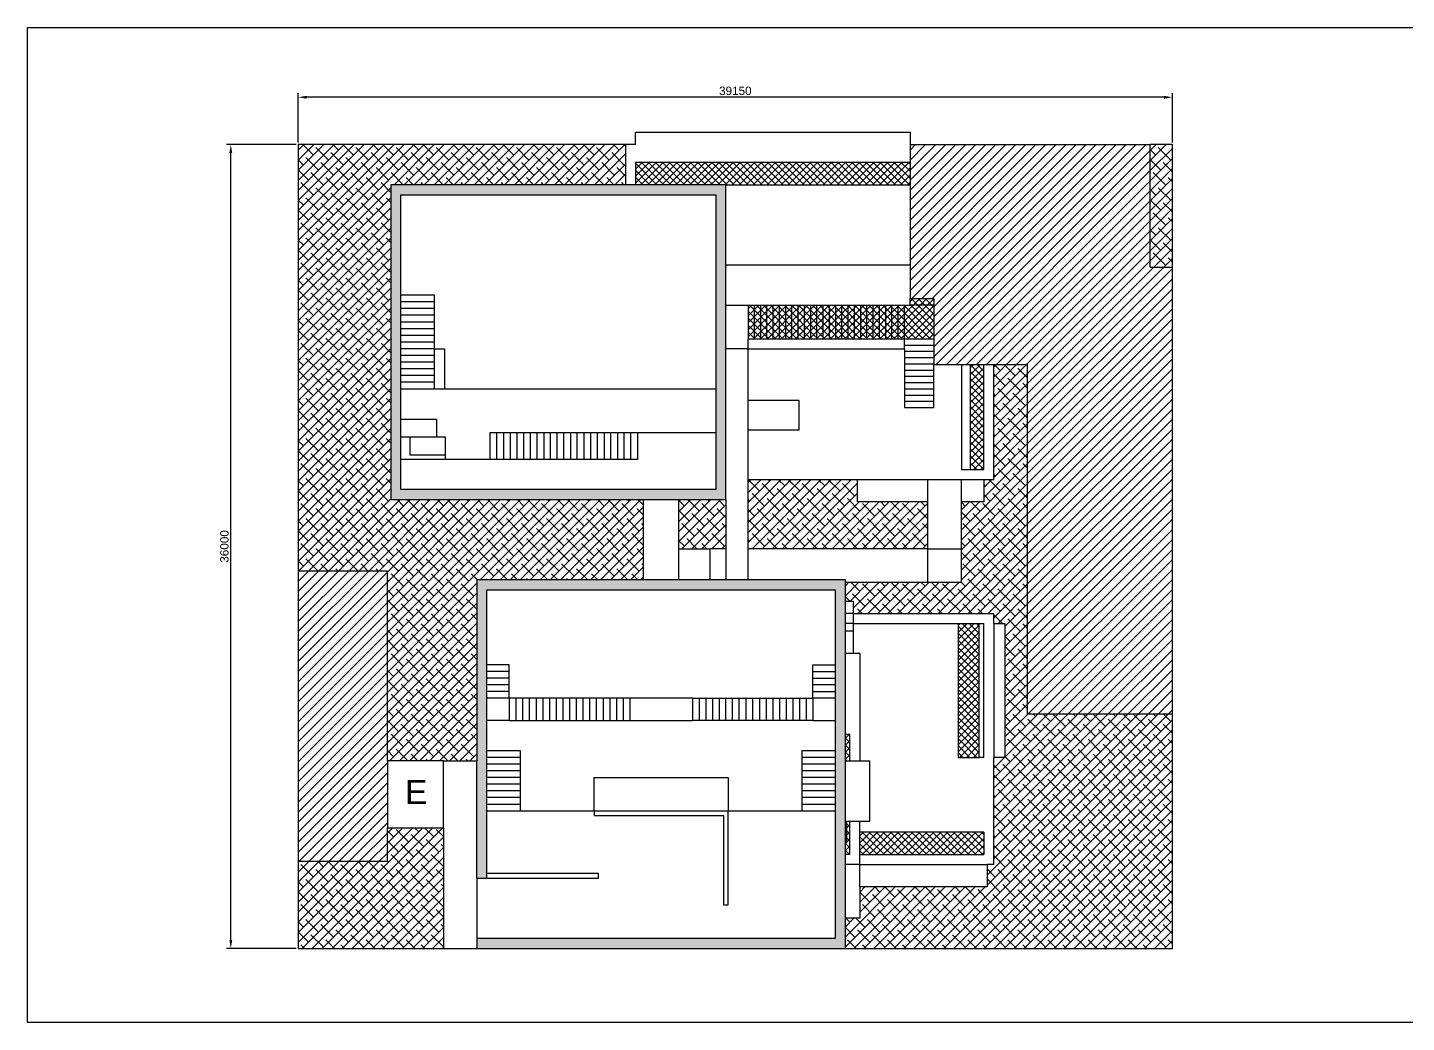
# Model space of a CAD drawing. Header units: millimetres. Extents: x 0 to 126000, y 0 to 44550.
# Drawn here: x 0 to 61740, y 0 to 44550 of the extents above; entities that cross this region are included whole.
import ezdxf

# ---------------------------------------------------------------- set-up
doc = ezdxf.new("R2010")
doc.units = ezdxf.units.MM
for name, color, linetype in [('SectionCutEdges', 7, 'Continuous'), ('개구부 표시', 4, 'Continuous'), ('별도공간 표시', 1, 'Continuous'), ('지면 표시', 85, 'Continuous')]:
    doc.layers.add(name, color=color, linetype=linetype)
doc.styles.get("Standard").update_dxf_attribs({"font": 'arial.ttf'})
doc.dimstyles.new('ISO-25', dxfattribs={"dimscale": 150, "dimtxt": 2.5, "dimasz": 2.5, "dimexe": 1.25, "dimexo": 0.625, "dimtad": 1, "dimtxsty": 'Standard', "dimcen": 2.5, "dimadec": 0, "dimazin": 0, "dimtfac": 1, "dimtmove": 0, "dimatfit": 3, "dimfxl": 1, "dimarcsym": 0})

# ---------------------------------------------------------------- blocks, each defined once
blk = doc.blocks.new('*D14')
at = {"color": 0, "lineweight": -2, "transparency": 16777216}
for p, q in [((12116, 39409), (12116, 41618)), ((50891, 41430), (12491, 41430)), ((51266, 39409), (51266, 41618))]:
    blk.add_line(p, q, dxfattribs=at)
at = {"color": 0, "transparency": 16777216}
for points in [[(12491, 41492), (12491, 41368), (12116, 41430)], [(50891, 41492), (50891, 41368), (51266, 41430)]]:
    blk.add_solid(points, dxfattribs=at)
at = {"layer": 'Defpoints', "color": 0, "transparency": 16777216}
for p in [(12116, 41430), (12116, 39315), (51266, 39315)]:
    blk.add_point(p, dxfattribs=at)
at = {"color": 0, "transparency": 16777216, "insert": (31691, 41715), "char_height": 375, "attachment_point": 5}
blk.add_mtext('39150', dxfattribs=at)
blk = doc.blocks.new('*D15')
at = {"color": 0, "lineweight": -2, "transparency": 16777216}
for p, q in [((12022, 39315), (8913, 39315)), ((9100, 3690), (9100, 38940)), ((12022, 3315), (8913, 3315))]:
    blk.add_line(p, q, dxfattribs=at)
at = {"color": 0, "transparency": 16777216}
for points in [[(9038, 38940), (9163, 38940), (9100, 39315)], [(9038, 3690), (9163, 3690), (9100, 3315)]]:
    blk.add_solid(points, dxfattribs=at)
at = {"layer": 'Defpoints', "color": 0, "transparency": 16777216}
for p in [(9100, 39315), (12116, 39315), (12116, 3315)]:
    blk.add_point(p, dxfattribs=at)
at = {"color": 0, "transparency": 16777216, "insert": (8815, 21315), "char_height": 375, "attachment_point": 5, "rotation": 90}
blk.add_mtext('36000', dxfattribs=at)

msp = doc.modelspace()

# ---------------------------------------------------------------- hatches: boundary and pattern name
h = msp.add_hatch(color=256)
h.dxf.hatch_style = 1
h.paths.add_polyline_path([(36616.862, 7065), (36616.862, 7515), (36616.862, 8065), (36616.862, 9015), (36616.862, 11715), (36616.862, 12915), (36616.862, 13065), (36616.862, 16065), (36616.862, 16515), (36616.862, 17515), (36616.862, 17865), (36616.862, 18315), (36616.862, 18865), (36616.862, 19715), (36616.862, 19815), (32265.621, 19815), (31265.621, 19815), (30565.621, 19815), (29166.862, 19815), (27566.862, 19815), (20116.862, 19815), (20116.862, 13065), (20116.862, 11715), (20116.862, 6465), (20566.862, 6465), (20566.862, 6665), (20566.862, 9015), (20566.862, 9465), (20566.862, 9765), (20566.862, 10065), (20566.862, 10365), (20566.862, 10665), (20566.862, 10965), (20566.862, 11265), (20566.862, 11565), (20566.862, 11865), (20566.862, 12165), (20566.862, 13065), (20566.862, 13515), (20566.862, 14515), (20566.862, 14815), (20566.862, 15115), (20566.862, 15415), (20566.862, 15715), (20566.862, 16015), (20566.862, 19365), (36166.862, 19365), (36166.862, 16015), (36166.862, 15715), (36166.862, 15415), (36166.862, 15115), (36166.862, 14815), (36166.862, 14515), (36166.862, 13515), (36166.862, 13065), (36166.862, 12165), (36166.862, 11865), (36166.862, 11565), (36166.862, 11265), (36166.862, 10965), (36166.862, 10665), (36166.862, 10365), (36166.862, 10065), (36166.862, 9765), (36166.862, 9465), (36166.862, 9015), (36166.862, 3765), (20116.862, 3765), (20116.862, 3315), (36616.862, 3315), (36616.862, 4665)])
h.paths.add_polyline_path([(31265.621, 33915), (31265.621, 37515), (27215.621, 37515), (26765.621, 37515), (16265.621, 37515), (16265.621, 23415), (27566.862, 23415), (29166.862, 23415), (31265.621, 23415), (31265.621, 26165), (31265.621, 26415), (31265.621, 30165), (31265.621, 30615), (31265.621, 32115)])
h.paths.add_polyline_path([(30815.621, 30615), (30815.621, 30165), (30815.621, 28365), (30815.621, 27915), (30815.621, 26415), (30815.621, 23865), (29166.862, 23865), (27566.862, 23865), (16715.621, 23865), (16715.621, 24765), (16715.621, 25215), (16715.621, 26215), (16715.621, 27015), (16715.621, 27915), (16715.621, 28365), (16715.621, 28665), (16715.621, 28965), (16715.621, 29265), (16715.621, 29565), (16715.621, 29865), (16715.621, 30165), (16715.621, 30465), (16715.621, 30765), (16715.621, 31065), (16715.621, 31365), (16715.621, 31665), (16715.621, 31965), (16715.621, 32265), (16715.621, 32565), (16715.621, 37065), (26765.621, 37065), (27215.621, 37065), (30815.621, 37065)], flags=16)
h.paths.add_polyline_path([(18665.621, 28365), (18215.621, 28365), (18215.621, 28665), (18215.621, 28965), (18215.621, 29265), (18215.621, 29565), (18215.621, 29865), (18215.621, 30165), (18665.621, 30165)], flags=0)
h.paths.add_polyline_path([(27315.621, 26415), (27315.621, 25215), (27015.621, 25215), (26715.621, 25215), (26415.621, 25215), (26115.621, 25215), (25815.621, 25215), (25515.621, 25215), (25215.621, 25215), (24915.621, 25215), (24615.621, 25215), (24315.621, 25215), (24015.621, 25215), (23715.621, 25215), (23415.621, 25215), (23115.621, 25215), (22815.621, 25215), (22515.621, 25215), (22215.621, 25215), (21915.621, 25215), (21615.621, 25215), (21315.621, 25215), (21015.621, 25215), (20715.621, 25215), (18715.621, 25215), (18715.621, 25415), (17115.621, 25415), (17115.621, 26215), (18315.621, 26215), (18715.621, 26215), (18715.621, 25415), (18715.621, 25215), (20715.621, 25215), (20715.621, 26415), (21015.621, 26415), (21315.621, 26415), (21615.621, 26415), (21915.621, 26415), (22215.621, 26415), (22515.621, 26415), (22815.621, 26415), (23115.621, 26415), (23415.621, 26415), (23715.621, 26415), (24015.621, 26415), (24315.621, 26415), (24615.621, 26415), (24915.621, 26415), (25215.621, 26415), (25515.621, 26415), (25815.621, 26415), (26115.621, 26415), (26415.621, 26415), (26715.621, 26415), (27015.621, 26415)], flags=0)
at = {"layer": '개구부 표시'}
h = msp.add_hatch(dxfattribs=at)
h.set_pattern_fill('ANSI37', color=256, scale=70)
h.paths.add_polyline_path([(39515.621, 38515), (27215.621, 38515), (27215.621, 37515), (31265.621, 37515), (39515.621, 37515)])
h.paths.add_polyline_path([(40577.621, 32415), (39515.621, 32415), (39515.621, 32115), (40577.621, 32115)])
h.paths.add_polyline_path([(42815.621, 29465), (42215.621, 29465), (42215.621, 24765), (42815.621, 24765)])
h.paths.add_polyline_path([(42615.621, 17865), (41665.621, 17865), (41665.621, 11865), (42615.621, 11865)])
h.paths.add_polyline_path([(36815.621, 12915), (36616.862, 12915), (36616.862, 11715), (36815.621, 11715)])
h.paths.add_polyline_path([(36815.621, 9015), (36665.621, 9015), (36665.621, 8065), (36616.862, 8065), (36616.862, 7515), (36815.621, 7515)])
h.paths.add_polyline_path([(42815.621, 8515), (37265.621, 8515), (37265.621, 7515), (42815.621, 7515)])
h = msp.add_hatch(dxfattribs=at)
h.set_pattern_fill('ANSI37', color=256, scale=70)
h.paths.add_polyline_path([(40577.621, 32115), (39515.621, 32115), (39265.621, 32115), (39265.621, 30615), (40577.621, 30615)])
h.paths.add_polyline_path([(39265.621, 32115), (38985.621, 32115), (38985.621, 30615), (39265.621, 30615)])
h.paths.add_polyline_path([(38985.621, 32115), (38705.621, 32115), (38705.621, 30615), (38985.621, 30615)])
h.paths.add_polyline_path([(38705.621, 32115), (38425.621, 32115), (38425.621, 30615), (38705.621, 30615)])
h.paths.add_polyline_path([(38425.621, 32115), (38145.621, 32115), (38145.621, 30615), (38425.621, 30615)])
h.paths.add_polyline_path([(38145.621, 32115), (37865.621, 32115), (37865.621, 30615), (38145.621, 30615)])
h.paths.add_polyline_path([(37865.621, 32115), (37585.621, 32115), (37585.621, 30615), (37865.621, 30615)])
h.paths.add_polyline_path([(37585.621, 32115), (37305.621, 32115), (37305.621, 30615), (37585.621, 30615)])
h.paths.add_polyline_path([(37305.621, 32115), (37025.621, 32115), (37025.621, 30615), (37305.621, 30615)])
h.paths.add_polyline_path([(37025.621, 32115), (36745.621, 32115), (36745.621, 30615), (37025.621, 30615)])
h.paths.add_polyline_path([(36745.621, 32115), (36465.621, 32115), (36465.621, 30615), (36745.621, 30615)])
h.paths.add_polyline_path([(36465.621, 32115), (36185.621, 32115), (36185.621, 30615), (36465.621, 30615)])
h.paths.add_polyline_path([(36185.621, 32115), (35905.621, 32115), (35905.621, 30615), (36185.621, 30615)])
h.paths.add_polyline_path([(35905.621, 32115), (35625.621, 32115), (35625.621, 30615), (35905.621, 30615)])
h.paths.add_polyline_path([(35625.621, 32115), (35345.621, 32115), (35345.621, 30615), (35625.621, 30615)])
h.paths.add_polyline_path([(35345.621, 32115), (35065.621, 32115), (35065.621, 30615), (35345.621, 30615)])
h.paths.add_polyline_path([(35065.621, 32115), (34785.621, 32115), (34785.621, 30615), (35065.621, 30615)])
h.paths.add_polyline_path([(34785.621, 32115), (34505.621, 32115), (34505.621, 30615), (34785.621, 30615)])
h.paths.add_polyline_path([(34505.621, 32115), (34225.621, 32115), (34225.621, 30615), (34505.621, 30615)])
h.paths.add_polyline_path([(33945.621, 32115), (33665.621, 32115), (33665.621, 30615), (33945.621, 30615)])
h.paths.add_polyline_path([(34225.621, 32115), (33945.621, 32115), (33945.621, 30615), (34225.621, 30615)])
h.paths.add_polyline_path([(33385.621, 32115), (33105.621, 32115), (33105.621, 30615), (33385.621, 30615)])
h.paths.add_polyline_path([(33665.621, 32115), (33385.621, 32115), (33385.621, 30615), (33665.621, 30615)])
h.paths.add_polyline_path([(33105.621, 32115), (32825.621, 32115), (32825.621, 30615), (33105.621, 30615)])
h.paths.add_polyline_path([(32825.621, 32115), (32545.621, 32115), (32545.621, 30615), (32825.621, 30615)])
h.paths.add_polyline_path([(32545.621, 32115), (32265.621, 32115), (32265.621, 30615), (32545.621, 30615)])
at = {"layer": '별도공간 표시'}
h = msp.add_hatch(dxfattribs=at)
h.set_pattern_fill('ANSI31', color=256, scale=100)
h.paths.add_polyline_path([(51265.621, 33815), (50265.621, 33815), (50265.621, 39315), (39515.621, 39315), (39515.621, 38515), (39515.621, 37515), (39515.621, 33915), (39515.621, 32415), (40577.621, 32415), (40577.621, 32115), (40577.621, 30615), (40577.621, 30335), (40577.621, 30055), (40577.621, 29775), (40577.621, 29465), (41815.621, 29465), (42215.621, 29465), (42815.621, 29465), (43265.621, 29465), (44765.621, 29465), (44765.621, 13815), (51265.621, 13815)])
h.paths.add_polyline_path([(16115.621, 20215), (12115.621, 20215), (12115.621, 7215), (16115.621, 7215), (16115.621, 8715), (16115.621, 11715)])
at = {"layer": '지면 표시'}
h = msp.add_hatch(dxfattribs=at)
h.set_pattern_fill('ANSI38', color=256, scale=100)
h.paths.add_polyline_path([(40315.621, 23315), (37165.621, 23315), (37165.621, 24315), (32265.621, 24315), (32265.621, 21215), (40315.621, 21215)])
h.paths.add_polyline_path([(31265.621, 23415), (29166.862, 23415), (29166.862, 21215), (30565.621, 21215), (31265.621, 21215)])
h.paths.add_polyline_path([(27566.862, 23415), (16265.621, 23415), (16265.621, 37515), (26765.621, 37515), (26765.621, 39315), (12115.621, 39315), (12115.621, 20215), (16115.621, 20215), (16115.621, 11715), (18616.862, 11715), (20116.862, 11715), (20116.862, 13065), (20116.862, 19815), (27566.862, 19815)])
h = msp.add_hatch(dxfattribs=at)
h.set_pattern_fill('ANSI38', color=256, scale=100)
h.paths.add_polyline_path([(51265.621, 39315), (50265.621, 39315), (50265.621, 33815), (51265.621, 33815)])
h.paths.add_polyline_path([(44765.621, 29465), (43265.621, 29465), (43265.621, 24315), (42815.621, 24315), (42815.621, 23315), (41815.621, 23315), (41815.621, 21215), (41815.621, 19715), (40315.621, 19715), (36616.862, 19715), (36616.862, 18865), (36965.621, 18865), (36965.621, 18315), (43265.621, 18315), (43265.621, 17865), (43765.621, 17865), (43765.621, 11865), (43265.621, 11865), (43265.621, 7065), (42965.621, 7065), (42965.621, 6065), (37265.621, 6065), (37265.621, 4665), (36616.862, 4665), (36616.862, 3315), (51265.621, 3315), (51265.621, 13815), (44765.621, 13815)])
h = msp.add_hatch(dxfattribs=at)
h.set_pattern_fill('ANSI38', color=256, scale=100)
h.paths.add_polyline_path([(18616.862, 8715), (16115.621, 8715), (16115.621, 7215), (12115.621, 7215), (12115.621, 3315), (18616.862, 3315)])

# ---------------------------------------------------------------- linework, layer by layer
for p, q in [((27215.621, 39865), (39515.621, 39865)), ((27215.621, 39315), (27215.621, 39865)), ((39515.621, 39865), (39515.621, 38515)), ((26765.621, 39315), (12115.621, 39315)), ((12115.621, 39315), (12115.621, 20215)), ((26765.621, 39315), (26765.621, 37515)), ((27215.621, 39315), (26765.621, 39315)), ((39515.621, 39315), (50265.621, 39315)), ((50265.621, 33815), (50265.621, 39315)), ((51265.621, 39315), (50265.621, 39315)), ((51265.621, 33815), (51265.621, 39315)), ((39515.621, 38515), (27215.621, 38515)), ((27215.621, 38515), (27215.621, 37515)), ((39515.621, 38515), (39515.621, 37515)), ((31265.621, 37515), (39515.621, 37515)), ((39515.621, 37515), (39515.621, 33915)), ((39515.621, 33915), (31265.621, 33915)), ((39515.621, 33915), (39515.621, 32415)), ((50265.621, 33815), (51265.621, 33815)), ((51265.621, 13815), (51265.621, 33815)), ((18215.621, 32565), (16715.621, 32565)), ((18215.621, 32265), (16715.621, 32265)), ((18215.621, 32265), (18215.621, 32565)), ((18215.621, 31965), (18215.621, 32265)), ((31265.621, 32115), (32265.621, 32115)), ((32265.621, 32115), (32265.621, 30615)), ((32265.621, 32115), (32545.621, 32115)), ((32545.621, 30615), (32545.621, 32115)), ((32545.621, 32115), (32825.621, 32115)), ((32825.621, 30615), (32825.621, 32115)), ((32825.621, 32115), (33105.621, 32115)), ((33105.621, 30615), (33105.621, 32115)), ((33105.621, 32115), (33385.621, 32115)), ((33385.621, 30615), (33385.621, 32115)), ((33385.621, 32115), (33665.621, 32115)), ((33665.621, 30615), (33665.621, 32115)), ((33665.621, 32115), (33945.621, 32115)), ((33945.621, 30615), (33945.621, 32115)), ((33945.621, 32115), (34225.621, 32115)), ((34225.621, 30615), (34225.621, 32115)), ((34225.621, 32115), (34505.621, 32115)), ((34505.621, 30615), (34505.621, 32115)), ((34505.621, 32115), (34785.621, 32115)), ((34785.621, 30615), (34785.621, 32115)), ((34785.621, 32115), (35065.621, 32115)), ((35065.621, 30615), (35065.621, 32115)), ((35065.621, 32115), (35345.621, 32115)), ((35345.621, 30615), (35345.621, 32115)), ((35345.621, 32115), (35625.621, 32115)), ((35625.621, 30615), (35625.621, 32115)), ((35625.621, 32115), (35905.621, 32115)), ((35905.621, 30615), (35905.621, 32115)), ((35905.621, 32115), (36185.621, 32115)), ((36185.621, 30615), (36185.621, 32115)), ((36185.621, 32115), (36465.621, 32115)), ((36465.621, 30615), (36465.621, 32115)), ((36465.621, 32115), (36745.621, 32115)), ((36745.621, 30615), (36745.621, 32115)), ((36745.621, 32115), (37025.621, 32115)), ((37025.621, 30615), (37025.621, 32115)), ((37025.621, 32115), (37305.621, 32115)), ((37305.621, 30615), (37305.621, 32115)), ((37305.621, 32115), (37585.621, 32115)), ((37585.621, 30615), (37585.621, 32115)), ((37585.621, 32115), (37865.621, 32115)), ((37865.621, 30615), (37865.621, 32115)), ((37865.621, 32115), (38145.621, 32115)), ((38145.621, 30615), (38145.621, 32115)), ((38145.621, 32115), (38425.621, 32115)), ((38425.621, 30615), (38425.621, 32115)), ((38425.621, 32115), (38705.621, 32115)), ((38705.621, 30615), (38705.621, 32115)), ((38705.621, 32115), (38985.621, 32115)), ((38985.621, 30615), (38985.621, 32115)), ((38985.621, 32115), (39265.621, 32115)), ((39265.621, 30615), (39265.621, 32115)), ((39265.621, 32115), (39515.621, 32115)), ((39515.621, 32115), (39515.621, 32415)), ((39515.621, 32415), (40577.621, 32415)), ((40577.621, 32115), (39515.621, 32115)), ((40577.621, 32415), (40577.621, 32115)), ((40577.621, 32115), (40577.621, 30615)), ((18215.621, 31965), (16715.621, 31965)), ((18215.621, 31665), (16715.621, 31665)), ((18215.621, 31665), (18215.621, 31965)), ((18215.621, 31365), (18215.621, 31665)), ((18215.621, 31365), (16715.621, 31365)), ((18215.621, 31065), (16715.621, 31065)), ((18215.621, 31065), (18215.621, 31365)), ((18215.621, 30765), (18215.621, 31065)), ((18215.621, 30765), (16715.621, 30765)), ((18215.621, 30465), (16715.621, 30465)), ((18215.621, 30465), (18215.621, 30765)), ((18215.621, 30165), (18215.621, 30465)), ((32265.621, 30165), (32265.621, 30615)), ((32265.621, 30615), (32545.621, 30615)), ((32545.621, 30615), (32825.621, 30615)), ((32825.621, 30615), (33105.621, 30615)), ((33105.621, 30615), (33385.621, 30615)), ((33385.621, 30615), (33665.621, 30615)), ((33665.621, 30615), (33945.621, 30615)), ((33945.621, 30615), (34225.621, 30615)), ((34225.621, 30615), (34505.621, 30615)), ((34505.621, 30615), (34785.621, 30615)), ((34785.621, 30615), (35065.621, 30615)), ((35065.621, 30615), (35345.621, 30615)), ((35345.621, 30615), (35625.621, 30615)), ((35625.621, 30615), (35905.621, 30615)), ((35905.621, 30615), (36185.621, 30615)), ((36185.621, 30615), (36465.621, 30615)), ((36465.621, 30615), (36745.621, 30615)), ((36745.621, 30615), (37025.621, 30615)), ((37025.621, 30615), (37305.621, 30615)), ((37305.621, 30615), (37585.621, 30615)), ((37585.621, 30615), (37865.621, 30615)), ((37865.621, 30615), (38145.621, 30615)), ((38145.621, 30615), (38425.621, 30615)), ((38425.621, 30615), (38705.621, 30615)), ((38705.621, 30615), (38985.621, 30615)), ((38985.621, 30615), (39265.621, 30615)), ((39265.621, 30615), (40577.621, 30615)), ((39265.621, 30335), (39265.621, 30615)), ((39265.621, 30335), (40577.621, 30335)), ((39265.621, 30165), (39265.621, 30335)), ((40577.621, 30615), (40577.621, 30335)), ((40577.621, 30335), (40577.621, 30055)), ((18215.621, 30165), (16715.621, 30165)), ((18215.621, 29865), (16715.621, 29865)), ((18215.621, 30165), (18665.621, 30165)), ((18215.621, 29865), (18215.621, 30165)), ((18215.621, 29565), (18215.621, 29865)), ((18665.621, 30165), (18665.621, 28365)), ((32265.621, 30165), (31265.621, 30165)), ((32265.621, 30165), (39265.621, 30165)), ((32265.621, 27847), (32265.621, 30165)), ((39265.621, 30165), (39265.621, 30055)), ((39265.621, 30055), (39265.621, 29775)), ((39265.621, 30055), (40577.621, 30055)), ((39265.621, 29775), (40577.621, 29775)), ((39265.621, 29775), (39265.621, 29495)), ((40577.621, 30055), (40577.621, 29775)), ((40577.621, 29775), (40577.621, 29495)), ((18215.621, 29565), (16715.621, 29565)), ((18215.621, 29265), (16715.621, 29265)), ((18215.621, 29265), (18215.621, 29565)), ((18215.621, 28965), (18215.621, 29265)), ((39265.621, 29495), (39265.621, 29215)), ((39265.621, 29495), (40577.621, 29495)), ((39265.621, 29215), (40577.621, 29215)), ((39265.621, 29215), (39265.621, 28935)), ((40577.621, 29495), (40577.621, 29465)), ((40577.621, 29215), (40577.621, 29465)), ((40577.621, 29465), (41815.621, 29465)), ((40577.621, 28935), (40577.621, 29215)), ((41815.621, 29465), (41815.621, 24765)), ((41815.621, 29465), (42215.621, 29465)), ((42215.621, 24765), (42215.621, 29465)), ((42215.621, 29465), (42815.621, 29465)), ((42815.621, 24765), (42815.621, 29465)), ((42815.621, 29465), (43265.621, 29465)), ((43265.621, 24315), (43265.621, 29465)), ((43265.621, 29465), (44765.621, 29465)), ((44765.621, 29465), (44765.621, 13815)), ((18215.621, 28965), (16715.621, 28965)), ((18215.621, 28665), (16715.621, 28665)), ((18215.621, 28665), (18215.621, 28965)), ((18215.621, 28365), (18215.621, 28665)), ((39265.621, 28935), (40577.621, 28935)), ((39265.621, 28935), (39265.621, 28655)), ((39265.621, 28655), (39265.621, 28375)), ((39265.621, 28655), (40577.621, 28655)), ((40577.621, 28655), (40577.621, 28935)), ((40577.621, 28375), (40577.621, 28655)), ((18215.621, 28365), (16715.621, 28365)), ((18665.621, 28365), (18215.621, 28365)), ((30815.621, 28365), (18665.621, 28365)), ((34545.621, 27847), (32265.621, 27847)), ((32265.621, 26535), (32265.621, 27847)), ((34545.621, 26535), (34545.621, 27847)), ((39265.621, 28375), (39265.621, 28095)), ((39265.621, 28375), (40577.621, 28375)), ((39265.621, 28095), (39265.621, 27815)), ((39265.621, 28095), (40577.621, 28095)), ((39265.621, 27815), (39265.621, 27535)), ((39265.621, 27815), (40577.621, 27815)), ((40577.621, 28095), (40577.621, 28375)), ((40577.621, 27815), (40577.621, 28095)), ((40577.621, 27535), (40577.621, 27815)), ((39265.621, 27535), (40577.621, 27535)), ((16715.621, 27015), (18315.621, 27015)), ((18315.621, 27015), (18315.621, 26215)), ((17115.621, 26215), (16715.621, 26215)), ((17115.621, 26215), (17115.621, 25415)), ((18315.621, 26215), (17115.621, 26215)), ((18715.621, 26215), (18315.621, 26215)), ((18715.621, 25415), (18715.621, 26215)), ((20715.621, 25215), (20715.621, 26415)), ((20715.621, 26415), (21015.621, 26415)), ((21015.621, 26415), (21315.621, 26415)), ((21015.621, 25215), (21015.621, 26415)), ((21315.621, 26415), (21615.621, 26415)), ((21315.621, 26415), (21315.621, 25215)), ((21615.621, 26415), (21915.621, 26415)), ((21615.621, 26415), (21615.621, 25215)), ((21915.621, 26415), (22215.621, 26415)), ((21915.621, 25215), (21915.621, 26415)), ((22215.621, 26415), (22515.621, 26415)), ((22215.621, 25215), (22215.621, 26415)), ((22515.621, 26415), (22815.621, 26415)), ((22515.621, 25215), (22515.621, 26415)), ((22815.621, 26415), (23115.621, 26415)), ((22815.621, 25215), (22815.621, 26415)), ((23115.621, 26415), (23415.621, 26415)), ((23115.621, 26415), (23115.621, 25215)), ((23415.621, 26415), (23715.621, 26415)), ((23415.621, 25215), (23415.621, 26415)), ((23715.621, 26415), (24015.621, 26415)), ((23715.621, 25215), (23715.621, 26415)), ((24015.621, 26415), (24315.621, 26415)), ((24015.621, 25215), (24015.621, 26415)), ((24315.621, 26415), (24615.621, 26415)), ((24315.621, 26415), (24315.621, 25215)), ((24615.621, 26415), (24915.621, 26415)), ((24615.621, 25215), (24615.621, 26415)), ((24915.621, 26415), (25215.621, 26415)), ((24915.621, 25215), (24915.621, 26415)), ((25215.621, 26415), (25515.621, 26415)), ((25215.621, 25215), (25215.621, 26415)), ((25515.621, 26415), (25815.621, 26415)), ((25515.621, 25215), (25515.621, 26415)), ((25815.621, 26415), (26115.621, 26415)), ((25815.621, 26415), (25815.621, 25215)), ((26115.621, 26415), (26415.621, 26415)), ((26115.621, 25215), (26115.621, 26415)), ((26415.621, 26415), (26715.621, 26415)), ((26415.621, 26415), (26415.621, 25215)), ((26715.621, 26415), (27015.621, 26415)), ((26715.621, 25215), (26715.621, 26415)), ((27015.621, 26415), (27315.621, 26415)), ((27015.621, 25215), (27015.621, 26415)), ((27315.621, 26415), (30815.621, 26415)), ((27315.621, 26415), (27315.621, 25215)), ((32265.621, 26535), (34545.621, 26535)), ((32265.621, 24765), (32265.621, 26535)), ((17115.621, 25415), (18715.621, 25415)), ((18715.621, 25215), (18715.621, 25415)), ((18715.621, 25215), (16715.621, 25215)), ((20715.621, 25215), (18715.621, 25215)), ((21015.621, 25215), (20715.621, 25215)), ((21315.621, 25215), (21015.621, 25215)), ((21615.621, 25215), (21315.621, 25215)), ((21915.621, 25215), (21615.621, 25215)), ((22215.621, 25215), (21915.621, 25215)), ((22515.621, 25215), (22215.621, 25215)), ((22815.621, 25215), (22515.621, 25215)), ((23115.621, 25215), (22815.621, 25215)), ((23415.621, 25215), (23115.621, 25215)), ((23715.621, 25215), (23415.621, 25215)), ((24015.621, 25215), (23715.621, 25215)), ((24315.621, 25215), (24015.621, 25215)), ((24615.621, 25215), (24315.621, 25215)), ((24915.621, 25215), (24615.621, 25215)), ((25215.621, 25215), (24915.621, 25215)), ((25515.621, 25215), (25215.621, 25215)), ((25815.621, 25215), (25515.621, 25215)), ((26115.621, 25215), (25815.621, 25215)), ((26415.621, 25215), (26115.621, 25215)), ((26715.621, 25215), (26415.621, 25215)), ((27015.621, 25215), (26715.621, 25215)), ((27315.621, 25215), (27015.621, 25215)), ((32265.621, 24315), (32265.621, 24765)), ((41815.621, 24765), (42215.621, 24765)), ((42215.621, 24765), (42815.621, 24765)), ((32265.621, 24315), (37165.621, 24315)), ((32265.621, 21215), (32265.621, 24315)), ((37165.621, 23315), (37165.621, 24315)), ((37165.621, 24315), (40315.621, 24315)), ((40315.621, 24315), (41815.621, 24315)), ((40315.621, 23315), (40315.621, 24315)), ((41815.621, 24315), (42815.621, 24315)), ((41815.621, 23315), (41815.621, 24315)), ((42815.621, 24315), (43265.621, 24315)), ((42815.621, 24315), (42815.621, 23315)), ((27566.862, 23415), (27566.862, 19815)), ((29166.862, 21215), (29166.862, 23415)), ((31265.621, 23415), (31265.621, 21215)), ((40315.621, 23315), (37165.621, 23315)), ((40315.621, 21215), (40315.621, 23315)), ((42815.621, 23315), (41815.621, 23315)), ((41815.621, 21215), (41815.621, 23315)), ((29166.862, 21215), (30565.621, 21215)), ((29166.862, 19815), (29166.862, 21215)), ((30565.621, 19815), (30565.621, 21215)), ((31265.621, 21215), (30565.621, 21215)), ((31265.621, 21215), (31265.621, 19815)), ((40315.621, 21215), (32265.621, 21215)), ((32265.621, 19815), (32265.621, 21215)), ((40315.621, 21215), (41815.621, 21215)), ((40315.621, 19715), (40315.621, 21215)), ((41815.621, 19715), (41815.621, 21215)), ((12115.621, 20215), (12115.621, 7215)), ((16115.621, 20215), (12115.621, 20215)), ((16115.621, 11715), (16115.621, 20215)), ((36616.862, 19715), (40315.621, 19715)), ((40315.621, 19715), (41815.621, 19715)), ((36616.862, 18865), (36965.621, 18865)), ((36965.621, 18865), (36965.621, 18315)), ((36965.621, 18315), (36616.862, 18315)), ((36965.621, 18315), (36965.621, 17865)), ((36965.621, 18315), (43265.621, 18315)), ((43265.621, 17865), (43265.621, 18315)), ((36965.621, 17865), (36616.862, 17865)), ((36965.621, 17515), (36616.862, 17515)), ((36965.621, 17865), (41665.621, 17865)), ((36965.621, 17865), (36965.621, 17515)), ((36965.621, 17515), (36965.621, 16515)), ((41665.621, 17865), (42615.621, 17865)), ((41665.621, 17865), (41665.621, 11865)), ((42615.621, 17865), (42815.621, 17865)), ((42615.621, 11865), (42615.621, 17865)), ((42815.621, 11865), (42815.621, 17865)), ((43265.621, 17865), (43765.621, 17865)), ((43265.621, 17865), (43265.621, 11865)), ((43765.621, 17865), (43765.621, 11865)), ((36965.621, 16515), (36616.862, 16515)), ((37265.621, 16515), (36965.621, 16515)), ((37265.621, 16515), (37265.621, 12915)), ((21566.862, 16015), (20566.862, 16015)), ((21566.862, 15715), (20566.862, 15715)), ((21566.862, 15715), (21566.862, 16015)), ((21566.862, 15415), (21566.862, 15715)), ((35166.862, 16015), (36166.862, 16015)), ((35166.862, 15715), (35166.862, 16015)), ((35166.862, 15715), (36166.862, 15715)), ((35166.862, 15415), (35166.862, 15715)), ((21566.862, 15415), (20566.862, 15415)), ((21566.862, 15115), (20566.862, 15115)), ((21566.862, 15115), (21566.862, 15415)), ((21566.862, 14815), (21566.862, 15115)), ((35166.862, 15415), (36166.862, 15415)), ((35166.862, 15115), (35166.862, 15415)), ((36166.862, 15115), (35166.862, 15115)), ((35166.862, 14815), (35166.862, 15115)), ((21566.862, 14815), (20566.862, 14815)), ((21566.862, 14515), (20566.862, 14515)), ((21566.862, 14515), (21566.862, 14815)), ((21866.862, 14515), (21566.862, 14515)), ((21566.862, 14515), (21566.862, 13515)), ((22166.862, 14515), (21866.862, 14515)), ((21866.862, 14515), (21866.862, 13515)), ((22466.862, 14515), (22166.862, 14515)), ((22166.862, 14515), (22166.862, 13515)), ((22766.862, 14515), (22466.862, 14515)), ((22466.862, 14515), (22466.862, 13515)), ((23066.862, 14515), (22766.862, 14515)), ((22766.862, 14515), (22766.862, 13515)), ((23366.862, 14515), (23066.862, 14515)), ((23066.862, 14515), (23066.862, 13515)), ((23666.862, 14515), (23366.862, 14515)), ((23366.862, 14515), (23366.862, 13515)), ((23966.862, 14515), (23666.862, 14515)), ((23666.862, 14515), (23666.862, 13515)), ((24266.862, 14515), (23966.862, 14515)), ((23966.862, 14515), (23966.862, 13515)), ((24566.862, 14515), (24266.862, 14515)), ((24266.862, 14515), (24266.862, 13515)), ((24866.862, 14515), (24566.862, 14515)), ((24566.862, 14515), (24566.862, 13515)), ((25166.862, 14515), (24866.862, 14515)), ((24866.862, 14515), (24866.862, 13515)), ((25466.862, 14515), (25166.862, 14515)), ((25166.862, 14515), (25166.862, 13515)), ((25766.862, 14515), (25466.862, 14515)), ((25466.862, 14515), (25466.862, 13515)), ((26066.862, 14515), (25766.862, 14515)), ((25766.862, 14515), (25766.862, 13515)), ((26366.862, 14515), (26066.862, 14515)), ((26066.862, 14515), (26066.862, 13515)), ((26666.862, 14515), (26366.862, 14515)), ((26366.862, 14515), (26366.862, 13515)), ((26966.862, 14515), (26666.862, 14515)), ((26666.862, 14515), (26666.862, 13515)), ((29766.862, 14515), (26966.862, 14515)), ((26966.862, 14515), (26966.862, 13515)), ((29766.862, 14515), (29766.862, 13515)), ((29766.862, 14515), (30066.862, 14515)), ((30066.862, 14515), (30066.862, 13515)), ((30066.862, 14515), (30366.862, 14515)), ((30366.862, 14515), (30666.862, 14515)), ((30366.862, 14515), (30366.862, 13515)), ((30666.862, 14515), (30966.862, 14515)), ((30666.862, 14515), (30666.862, 13515)), ((30966.862, 14515), (31266.862, 14515)), ((30966.862, 14515), (30966.862, 13515)), ((31266.862, 14515), (31566.862, 14515)), ((31266.862, 13515), (31266.862, 14515)), ((31566.862, 14515), (31866.862, 14515)), ((31566.862, 13515), (31566.862, 14515)), ((31866.862, 14515), (32166.862, 14515)), ((31866.862, 13515), (31866.862, 14515)), ((32166.862, 14515), (32466.862, 14515)), ((32166.862, 14515), (32166.862, 13515)), ((32466.862, 14515), (32766.862, 14515)), ((32466.862, 14515), (32466.862, 13515)), ((32766.862, 14515), (33066.862, 14515)), ((32766.862, 14515), (32766.862, 13515)), ((33066.862, 14515), (33066.862, 13515)), ((33066.862, 14515), (33366.862, 14515)), ((33366.862, 14515), (33666.862, 14515)), ((33366.862, 14515), (33366.862, 13515)), ((33666.862, 14515), (33966.862, 14515)), ((33666.862, 14515), (33666.862, 13515)), ((33966.862, 14515), (34266.862, 14515)), ((33966.862, 14515), (33966.862, 13515)), ((34266.862, 14515), (34566.862, 14515)), ((34266.862, 14515), (34266.862, 13515)), ((34566.862, 14515), (34866.862, 14515)), ((34566.862, 14515), (34566.862, 13515)), ((34866.862, 14515), (35166.862, 14515)), ((34866.862, 14515), (34866.862, 13515)), ((35166.862, 14815), (36166.862, 14815)), ((35166.862, 14515), (35166.862, 14815)), ((36166.862, 14515), (35166.862, 14515)), ((35166.862, 14515), (35166.862, 13515)), ((44765.621, 13815), (51265.621, 13815)), ((51265.621, 3315), (51265.621, 13815)), ((21566.862, 13515), (20566.862, 13515)), ((21566.862, 13515), (21866.862, 13515)), ((21866.862, 13515), (22166.862, 13515)), ((22166.862, 13515), (22466.862, 13515)), ((22466.862, 13515), (22766.862, 13515)), ((22766.862, 13515), (23066.862, 13515)), ((23066.862, 13515), (23366.862, 13515)), ((23366.862, 13515), (23666.862, 13515)), ((23666.862, 13515), (23966.862, 13515)), ((23966.862, 13515), (24266.862, 13515)), ((24266.862, 13515), (24566.862, 13515)), ((24566.862, 13515), (24866.862, 13515)), ((24866.862, 13515), (25166.862, 13515)), ((25166.862, 13515), (25466.862, 13515)), ((25466.862, 13515), (25766.862, 13515)), ((25766.862, 13515), (26066.862, 13515)), ((26066.862, 13515), (26366.862, 13515)), ((26366.862, 13515), (26666.862, 13515)), ((26666.862, 13515), (26966.862, 13515)), ((26966.862, 13515), (29766.862, 13515)), ((30066.862, 13515), (29766.862, 13515)), ((30366.862, 13515), (30066.862, 13515)), ((30666.862, 13515), (30366.862, 13515)), ((30966.862, 13515), (30666.862, 13515)), ((31266.862, 13515), (30966.862, 13515)), ((31566.862, 13515), (31266.862, 13515)), ((31866.862, 13515), (31566.862, 13515)), ((32166.862, 13515), (31866.862, 13515)), ((32466.862, 13515), (32166.862, 13515)), ((32766.862, 13515), (32466.862, 13515)), ((33066.862, 13515), (32766.862, 13515)), ((33366.862, 13515), (33066.862, 13515)), ((33666.862, 13515), (33366.862, 13515)), ((33966.862, 13515), (33666.862, 13515)), ((34266.862, 13515), (33966.862, 13515)), ((34566.862, 13515), (34266.862, 13515)), ((34866.862, 13515), (34566.862, 13515)), ((35166.862, 13515), (34866.862, 13515)), ((35166.862, 13515), (36166.862, 13515)), ((36616.862, 12915), (36815.621, 12915)), ((36815.621, 11715), (36815.621, 12915)), ((37265.621, 12915), (37265.621, 11715)), ((22066.862, 12165), (20566.862, 12165)), ((22066.862, 11865), (20566.862, 11865)), ((22066.862, 11865), (22066.862, 12165)), ((22066.862, 11565), (22066.862, 11865)), ((34666.862, 12165), (34666.862, 11865)), ((36166.862, 12165), (34666.862, 12165)), ((36166.862, 11865), (34666.862, 11865)), ((34666.862, 11865), (34666.862, 11565)), ((41665.621, 11865), (42615.621, 11865)), ((42815.621, 11865), (42615.621, 11865)), ((43265.621, 7065), (43265.621, 11865)), ((43765.621, 11865), (43265.621, 11865)), ((18616.862, 11715), (20116.862, 11715)), ((22066.862, 11565), (20566.862, 11565)), ((22066.862, 11265), (20566.862, 11265)), ((22066.862, 11265), (22066.862, 11565)), ((22066.862, 10965), (22066.862, 11265)), ((36166.862, 11565), (34666.862, 11565)), ((34666.862, 11565), (34666.862, 11265)), ((34666.862, 11265), (34666.862, 10965)), ((36166.862, 11265), (34666.862, 11265)), ((36616.862, 11715), (36815.621, 11715)), ((36815.621, 11715), (37265.621, 11715)), ((37265.621, 11715), (37716.862, 11715)), ((37716.862, 9015), (37716.862, 11715)), ((22066.862, 10965), (20566.862, 10965)), ((22066.862, 10665), (20566.862, 10665)), ((22066.862, 10665), (22066.862, 10965)), ((22066.862, 10365), (22066.862, 10665)), ((25366.862, 10965), (31366.862, 10965)), ((25366.862, 9465), (25366.862, 10965)), ((31366.862, 10965), (31366.862, 9465)), ((34666.862, 10965), (34666.862, 10665)), ((36166.862, 10965), (34666.862, 10965)), ((36166.862, 10665), (34666.862, 10665)), ((34666.862, 10665), (34666.862, 10365)), ((22066.862, 10365), (20566.862, 10365)), ((22066.862, 10065), (20566.862, 10065)), ((22066.862, 10065), (22066.862, 10365)), ((22066.862, 9765), (22066.862, 10065)), ((36166.862, 10365), (34666.862, 10365)), ((34666.862, 10365), (34666.862, 10065)), ((34666.862, 10065), (34666.862, 9765)), ((36166.862, 10065), (34666.862, 10065)), ((22066.862, 9765), (20566.862, 9765)), ((22066.862, 9465), (20566.862, 9465)), ((22066.862, 9465), (22066.862, 9765)), ((25366.862, 9465), (22066.862, 9465)), ((31366.862, 9465), (25366.862, 9465)), ((25366.862, 9465), (25366.862, 9265)), ((25366.862, 9265), (31166.862, 9265)), ((31166.862, 9265), (31166.862, 9015)), ((34666.862, 9465), (31366.862, 9465)), ((31366.862, 9015), (31366.862, 9465)), ((36166.862, 9765), (34666.862, 9765)), ((34666.862, 9765), (34666.862, 9465)), ((36166.862, 9465), (34666.862, 9465)), ((16115.621, 7215), (16115.621, 8715)), ((18616.862, 8715), (18616.862, 3315)), ((31166.862, 9015), (31166.862, 5265)), ((31366.862, 5265), (31366.862, 9015)), ((36616.862, 9015), (36665.621, 9015)), ((36665.621, 9015), (36665.621, 8065)), ((36665.621, 9015), (36815.621, 9015)), ((36815.621, 7515), (36815.621, 9015)), ((36815.621, 9015), (37265.621, 9015)), ((37265.621, 8515), (37265.621, 9015)), ((37265.621, 9015), (37716.862, 9015)), ((36665.621, 8065), (36616.862, 8065)), ((42815.621, 8515), (37265.621, 8515)), ((37265.621, 7515), (37265.621, 8515)), ((42815.621, 8515), (42815.621, 7515)), ((36815.621, 7515), (36616.862, 7515)), ((37265.621, 7515), (42815.621, 7515)), ((37265.621, 7065), (37265.621, 7515)), ((12115.621, 7215), (16115.621, 7215)), ((12115.621, 7215), (12115.621, 3315)), ((37265.621, 7065), (36616.862, 7065)), ((37265.621, 6065), (37265.621, 7065)), ((37265.621, 7065), (42965.621, 7065)), ((42965.621, 7065), (42965.621, 6065)), ((43265.621, 7065), (42965.621, 7065)), ((20116.862, 6465), (20116.862, 3765)), ((25566.862, 6665), (20566.862, 6665)), ((20566.862, 6465), (25566.862, 6465)), ((25566.862, 6465), (25566.862, 6665)), ((42965.621, 6065), (37265.621, 6065)), ((37265.621, 6065), (37265.621, 4665)), ((31166.862, 5265), (31366.862, 5265)), ((37265.621, 4665), (36616.862, 4665)), ((12115.621, 3315), (18616.862, 3315)), ((18616.862, 3315), (20116.862, 3315)), ((36616.862, 3315), (51265.621, 3315))]:
    msp.add_line(p, q)
msp.add_lwpolyline([(0, 0), (0, 44550), (63000, 44550), (63000, 0), (0, 0)], close=True)
at = {"layer": 'SectionCutEdges'}
for p, q in [((16265.621, 37515), (16265.621, 23415)), ((26765.621, 37515), (16265.621, 37515)), ((16715.621, 37065), (26765.621, 37065)), ((16715.621, 32565), (16715.621, 37065)), ((27215.621, 37515), (26765.621, 37515)), ((26765.621, 37065), (27215.621, 37065)), ((31265.621, 37515), (27215.621, 37515)), ((27215.621, 37065), (30815.621, 37065)), ((30815.621, 37065), (30815.621, 30615)), ((31265.621, 33915), (31265.621, 37515)), ((31265.621, 32115), (31265.621, 33915)), ((16715.621, 32265), (16715.621, 32565)), ((16715.621, 31965), (16715.621, 32265)), ((31265.621, 30615), (31265.621, 32115)), ((16715.621, 31665), (16715.621, 31965)), ((16715.621, 31365), (16715.621, 31665)), ((16715.621, 31065), (16715.621, 31365)), ((16715.621, 30765), (16715.621, 31065)), ((16715.621, 30465), (16715.621, 30765)), ((16715.621, 30165), (16715.621, 30465)), ((30815.621, 30615), (30815.621, 30165)), ((31265.621, 30165), (31265.621, 30615)), ((16715.621, 29865), (16715.621, 30165)), ((16715.621, 29565), (16715.621, 29865)), ((30815.621, 30165), (30815.621, 28365)), ((31265.621, 26415), (31265.621, 30165)), ((16715.621, 29265), (16715.621, 29565)), ((16715.621, 28965), (16715.621, 29265)), ((16715.621, 28665), (16715.621, 28965)), ((16715.621, 28365), (16715.621, 28665)), ((16715.621, 27915), (16715.621, 28365)), ((16715.621, 27015), (16715.621, 27915)), ((30815.621, 28365), (30815.621, 27915)), ((30815.621, 27915), (30815.621, 26415)), ((16715.621, 26215), (16715.621, 27015)), ((16715.621, 25215), (16715.621, 26215)), ((30815.621, 26415), (30815.621, 23865)), ((31265.621, 26165), (31265.621, 26415)), ((31265.621, 23415), (31265.621, 26165)), ((16715.621, 24765), (16715.621, 25215)), ((16715.621, 23865), (16715.621, 24765)), ((27566.862, 23865), (16715.621, 23865)), ((29166.862, 23865), (27566.862, 23865)), ((30815.621, 23865), (29166.862, 23865)), ((16265.621, 23415), (27566.862, 23415)), ((27566.862, 23415), (29166.862, 23415)), ((29166.862, 23415), (31265.621, 23415)), ((20116.862, 19815), (20116.862, 13065)), ((27566.862, 19815), (20116.862, 19815)), ((29166.862, 19815), (27566.862, 19815)), ((30565.621, 19815), (29166.862, 19815)), ((31265.621, 19815), (30565.621, 19815)), ((32265.621, 19815), (31265.621, 19815)), ((36616.862, 19815), (32265.621, 19815)), ((36616.862, 19715), (36616.862, 19815)), ((20566.862, 19365), (36166.862, 19365)), ((20566.862, 16015), (20566.862, 19365)), ((36166.862, 19365), (36166.862, 16015)), ((36616.862, 18865), (36616.862, 19715)), ((36616.862, 18315), (36616.862, 18865)), ((36616.862, 17865), (36616.862, 18315)), ((36616.862, 17515), (36616.862, 17865)), ((36616.862, 16515), (36616.862, 17515)), ((36616.862, 16065), (36616.862, 16515)), ((36616.862, 13065), (36616.862, 16065)), ((20566.862, 15715), (20566.862, 16015)), ((20566.862, 15415), (20566.862, 15715)), ((36166.862, 16015), (36166.862, 15715)), ((36166.862, 15715), (36166.862, 15415)), ((20566.862, 15115), (20566.862, 15415)), ((20566.862, 14815), (20566.862, 15115)), ((36166.862, 15415), (36166.862, 15115)), ((36166.862, 15115), (36166.862, 14815)), ((20566.862, 14515), (20566.862, 14815)), ((20566.862, 13515), (20566.862, 14515)), ((36166.862, 14815), (36166.862, 14515)), ((36166.862, 14515), (36166.862, 13515)), ((20116.862, 13065), (20116.862, 11715)), ((20566.862, 13065), (20566.862, 13515)), ((20566.862, 12165), (20566.862, 13065)), ((36166.862, 13515), (36166.862, 13065)), ((36166.862, 13065), (36166.862, 12165)), ((36616.862, 12915), (36616.862, 13065)), ((36616.862, 11715), (36616.862, 12915)), ((20566.862, 11865), (20566.862, 12165)), ((20566.862, 11565), (20566.862, 11865)), ((36166.862, 12165), (36166.862, 11865)), ((36166.862, 11865), (36166.862, 11565)), ((18616.862, 11715), (16115.621, 11715)), ((16115.621, 11715), (16115.621, 8715)), ((18616.862, 8715), (18616.862, 11715)), ((20116.862, 6465), (20116.862, 11715)), ((20566.862, 11265), (20566.862, 11565)), ((20566.862, 10965), (20566.862, 11265)), ((36166.862, 11565), (36166.862, 11265)), ((36166.862, 11265), (36166.862, 10965)), ((36616.862, 9015), (36616.862, 11715)), ((20566.862, 10665), (20566.862, 10965)), ((20566.862, 10365), (20566.862, 10665)), ((36166.862, 10965), (36166.862, 10665)), ((36166.862, 10665), (36166.862, 10365)), ((20566.862, 10065), (20566.862, 10365)), ((20566.862, 9765), (20566.862, 10065)), ((36166.862, 10365), (36166.862, 10065)), ((36166.862, 10065), (36166.862, 9765)), ((20566.862, 9465), (20566.862, 9765)), ((20566.862, 9015), (20566.862, 9465)), ((36166.862, 9765), (36166.862, 9465)), ((36166.862, 9465), (36166.862, 9015)), ((16115.621, 8715), (18616.862, 8715)), ((20566.862, 6665), (20566.862, 9015)), ((36166.862, 9015), (36166.862, 3765)), ((36616.862, 8065), (36616.862, 9015)), ((36616.862, 7515), (36616.862, 8065)), ((36616.862, 7065), (36616.862, 7515)), ((36616.862, 4665), (36616.862, 7065)), ((20116.862, 6465), (20566.862, 6465)), ((20566.862, 6465), (20566.862, 6665)), ((36616.862, 3315), (36616.862, 4665)), ((36166.862, 3765), (20116.862, 3765)), ((20116.862, 3765), (20116.862, 3315)), ((20116.862, 3315), (36616.862, 3315))]:
    msp.add_line(p, q, dxfattribs=at)

# ---------------------------------------------------------------- texts
msp.add_text('E', height=1080).set_placement((16900, 9780))

# ---------------------------------------------------------------- dimensions: what is measured, and where the dimension line sits
dim = msp.add_linear_dim(base=(12115.621, 41430), p1=(51265.621, 39315), p2=(12115.621, 39315), dimstyle='ISO-25')
dim.commit()
dim.dimension.update_dxf_attribs({"geometry": '*D14', "text_midpoint": (31690.621, 41715.343)})
dim = msp.add_linear_dim(base=(9100, 39315), p1=(12115.621, 3315), p2=(12115.621, 39315), angle=90, dimstyle='ISO-25')
dim.commit()
dim.dimension.update_dxf_attribs({"geometry": '*D15', "text_midpoint": (8814.657, 21315)})

doc.saveas('drawing.dxf')
